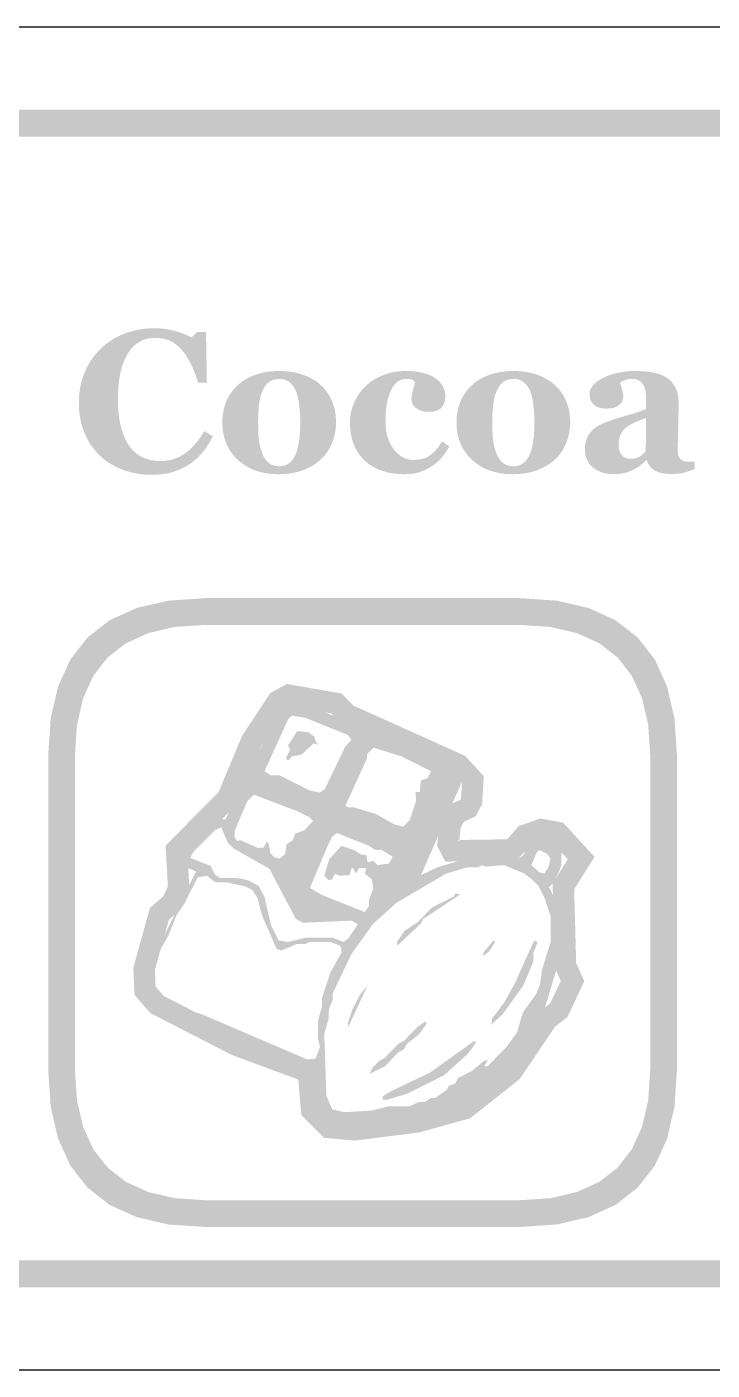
# Model space of a CAD drawing. Header units: millimetres. Extents: x 4 to 272, y 4 to 144.
# Drawn here: x 166.98 to 177.23, y 75.96 to 96.04 of the extents above; entities that cross this region are included whole.
import ezdxf

# ---------------------------------------------------------------- set-up
doc = ezdxf.new("R2010")
doc.units = ezdxf.units.MM
doc.layers.add('CUT', color=1, linetype='Continuous')
doc.layers.add('RASTER', color=7, linetype='Continuous')

msp = doc.modelspace()

# ---------------------------------------------------------------- hatches: boundary and pattern name
at = {"layer": 'RASTER'}
h = msp.add_hatch(color=7, dxfattribs=at)
h.paths.add_polyline_path([(141.2, 92.6), (141.234, 93.116), (141.337, 93.563), (141.509, 93.941), (141.75, 94.25), (142.059, 94.491), (142.438, 94.663), (142.884, 94.766), (143.4, 94.8), (200.6, 94.8), (201.116, 94.766), (201.563, 94.663), (201.941, 94.491), (202.25, 94.25), (202.491, 93.941), (202.663, 93.563), (202.766, 93.116), (202.8, 92.6), (202.8, 79.4), (202.766, 78.884), (202.663, 78.438), (202.491, 78.059), (202.25, 77.75), (201.941, 77.509), (201.563, 77.338), (201.116, 77.234), (200.6, 77.2), (143.4, 77.2), (142.884, 77.234), (142.438, 77.338), (142.059, 77.509), (141.75, 77.75), (141.509, 78.059), (141.337, 78.438), (141.234, 78.884), (141.2, 79.4)])
h.paths.add_polyline_path([(141.6, 92.6), (141.6, 79.4), (141.628, 78.978), (141.712, 78.613), (141.853, 78.303), (142.05, 78.05), (142.303, 77.853), (142.613, 77.712), (142.978, 77.628), (143.4, 77.6), (200.6, 77.6), (201.022, 77.628), (201.388, 77.712), (201.697, 77.853), (201.95, 78.05), (202.147, 78.303), (202.288, 78.613), (202.372, 78.978), (202.4, 79.4), (202.4, 92.6), (202.372, 93.022), (202.288, 93.388), (202.147, 93.697), (201.95, 93.95), (201.697, 94.147), (201.388, 94.288), (201.022, 94.372), (200.6, 94.4), (143.4, 94.4), (142.978, 94.372), (142.613, 94.288), (142.303, 94.147), (142.05, 93.95), (141.853, 93.697), (141.712, 93.388), (141.628, 93.022), (141.6, 92.6)], flags=0)
for points in [[(168.845, 89.344), (168.788, 89.345), (168.732, 89.349), (168.677, 89.355), (168.624, 89.363), (168.571, 89.373), (168.518, 89.386), (168.467, 89.401), (168.417, 89.418), (168.368, 89.438), (168.321, 89.459), (168.275, 89.483), (168.231, 89.509), (168.188, 89.537), (168.147, 89.567), (168.108, 89.599), (168.07, 89.633), (168.035, 89.668), (168.001, 89.706), (167.97, 89.745), (167.94, 89.787), (167.913, 89.83), (167.887, 89.876), (167.863, 89.924), (167.841, 89.973), (167.822, 90.025), (167.805, 90.077), (167.79, 90.131), (167.779, 90.186), (167.77, 90.243), (167.763, 90.3), (167.759, 90.359), (167.758, 90.42), (167.759, 90.479), (167.763, 90.538), (167.77, 90.596), (167.779, 90.652), (167.791, 90.708), (167.805, 90.762), (167.822, 90.815), (167.842, 90.867), (167.864, 90.918), (167.888, 90.967), (167.915, 91.014), (167.943, 91.059), (167.974, 91.103), (168.007, 91.145), (168.042, 91.185), (168.079, 91.224), (168.117, 91.26), (168.157, 91.294), (168.199, 91.325), (168.243, 91.355), (168.289, 91.383), (168.337, 91.408), (168.386, 91.432), (168.438, 91.453), (168.49, 91.472), (168.544, 91.489), (168.599, 91.503), (168.654, 91.514), (168.711, 91.523), (168.768, 91.529), (168.827, 91.533), (168.886, 91.534), (168.928, 91.534), (168.97, 91.532), (169.011, 91.528), (169.051, 91.524), (169.09, 91.518), (169.128, 91.511), (169.165, 91.502), (169.201, 91.493), (169.236, 91.482), (169.269, 91.471), (169.301, 91.46), (169.332, 91.448), (169.361, 91.436), (169.389, 91.424), (169.416, 91.411), (169.441, 91.398), (169.532, 91.479), (169.659, 91.479), (169.672, 90.72), (169.543, 90.72), (169.515, 90.804), (169.486, 90.882), (169.455, 90.954), (169.423, 91.021), (169.389, 91.082), (169.354, 91.137), (169.318, 91.186), (169.28, 91.23), (169.24, 91.268), (169.199, 91.301), (169.155, 91.329), (169.109, 91.352), (169.061, 91.369), (169.011, 91.382), (168.959, 91.39), (168.905, 91.392), (168.838, 91.388), (168.775, 91.377), (168.717, 91.358), (168.662, 91.332), (168.612, 91.297), (168.566, 91.256), (168.524, 91.207), (168.486, 91.15), (168.452, 91.086), (168.423, 91.016), (168.398, 90.94), (168.378, 90.858), (168.362, 90.77), (168.351, 90.676), (168.345, 90.576), (168.342, 90.469), (168.343, 90.409), (168.345, 90.35), (168.349, 90.294), (168.355, 90.24), (168.361, 90.188), (168.37, 90.139), (168.38, 90.092), (168.391, 90.047), (168.404, 90.004), (168.418, 89.963), (168.432, 89.925), (168.448, 89.889), (168.464, 89.855), (168.482, 89.822), (168.5, 89.793), (168.52, 89.765), (168.541, 89.738), (168.564, 89.713), (168.588, 89.69), (168.612, 89.668), (168.638, 89.649), (168.664, 89.631), (168.692, 89.615), (168.72, 89.601), (168.75, 89.589), (168.78, 89.579), (168.811, 89.57), (168.842, 89.562), (168.875, 89.557), (168.908, 89.553), (168.942, 89.55), (168.977, 89.549), (169.027, 89.551), (169.076, 89.556), (169.124, 89.565), (169.17, 89.577), (169.215, 89.593), (169.259, 89.612), (169.301, 89.635), (169.342, 89.661), (169.382, 89.69), (169.42, 89.724), (169.458, 89.76), (169.495, 89.801), (169.531, 89.845), (169.567, 89.892), (169.601, 89.943), (169.634, 89.998), (169.76, 89.921), (169.744, 89.89), (169.728, 89.859), (169.711, 89.829), (169.693, 89.799), (169.675, 89.771), (169.656, 89.743), (169.637, 89.717), (169.617, 89.691), (169.596, 89.666), (169.575, 89.642), (169.553, 89.618), (169.53, 89.596), (169.506, 89.575), (169.482, 89.554), (169.457, 89.534), (169.431, 89.516), (169.401, 89.496), (169.371, 89.478), (169.34, 89.46), (169.309, 89.444), (169.277, 89.429), (169.243, 89.415), (169.21, 89.402), (169.175, 89.39), (169.139, 89.379), (169.102, 89.37), (169.063, 89.362), (169.023, 89.356), (168.98, 89.351), (168.937, 89.347), (168.892, 89.345), (168.845, 89.344)], [(172.628, 89.353), (172.578, 89.354), (172.53, 89.357), (172.482, 89.361), (172.437, 89.368), (172.392, 89.376), (172.35, 89.386), (172.309, 89.399), (172.269, 89.412), (172.231, 89.428), (172.194, 89.445), (172.16, 89.463), (172.127, 89.483), (172.095, 89.503), (172.066, 89.526), (172.038, 89.549), (172.012, 89.574), (171.987, 89.601), (171.964, 89.629), (171.943, 89.658), (171.923, 89.688), (171.905, 89.719), (171.889, 89.752), (171.874, 89.785), (171.861, 89.82), (171.849, 89.856), (171.839, 89.893), (171.83, 89.93), (171.823, 89.969), (171.818, 90.008), (171.814, 90.048), (171.812, 90.088), (171.811, 90.129), (171.812, 90.167), (171.815, 90.205), (171.82, 90.242), (171.826, 90.278), (171.835, 90.314), (171.845, 90.35), (171.858, 90.385), (171.872, 90.42), (171.888, 90.453), (171.905, 90.486), (171.923, 90.518), (171.943, 90.549), (171.965, 90.578), (171.987, 90.607), (172.011, 90.635), (172.037, 90.661), (172.064, 90.687), (172.093, 90.712), (172.124, 90.735), (172.157, 90.757), (172.191, 90.778), (172.226, 90.797), (172.264, 90.815), (172.302, 90.832), (172.343, 90.847), (172.384, 90.86), (172.426, 90.871), (172.47, 90.88), (172.514, 90.887), (172.559, 90.892), (172.606, 90.895), (172.653, 90.896), (172.719, 90.894), (172.781, 90.889), (172.84, 90.881), (172.895, 90.87), (172.946, 90.856), (172.994, 90.838), (173.039, 90.818), (173.08, 90.794), (173.116, 90.767), (173.148, 90.738), (173.175, 90.707), (173.197, 90.674), (173.214, 90.639), (173.227, 90.601), (173.234, 90.561), (173.236, 90.519), (173.235, 90.493), (173.233, 90.469), (173.229, 90.446), (173.222, 90.424), (173.215, 90.403), (173.205, 90.384), (173.194, 90.366), (173.181, 90.349), (173.165, 90.334), (173.148, 90.321), (173.128, 90.31), (173.105, 90.301), (173.08, 90.294), (173.052, 90.289), (173.022, 90.286), (172.989, 90.285), (172.962, 90.286), (172.936, 90.288), (172.911, 90.292), (172.888, 90.298), (172.865, 90.305), (172.844, 90.314), (172.824, 90.325), (172.805, 90.338), (172.788, 90.351), (172.773, 90.366), (172.76, 90.382), (172.749, 90.398), (172.741, 90.416), (172.736, 90.435), (172.732, 90.454), (172.731, 90.475), (172.731, 90.493), (172.732, 90.511), (172.734, 90.529), (172.737, 90.547), (172.74, 90.564), (172.744, 90.582), (172.749, 90.6), (172.754, 90.617), (172.76, 90.634), (172.765, 90.65), (172.769, 90.665), (172.773, 90.679), (172.776, 90.692), (172.779, 90.704), (172.781, 90.715), (172.782, 90.724), (172.778, 90.731), (172.774, 90.737), (172.769, 90.742), (172.764, 90.747), (172.759, 90.752), (172.753, 90.757), (172.747, 90.761), (172.741, 90.765), (172.735, 90.768), (172.727, 90.771), (172.719, 90.773), (172.709, 90.775), (172.699, 90.776), (172.688, 90.778), (172.676, 90.778), (172.664, 90.778), (172.647, 90.778), (172.631, 90.776), (172.616, 90.774), (172.601, 90.771), (172.586, 90.766), (172.571, 90.761), (172.557, 90.755), (172.543, 90.748), (172.53, 90.739), (172.517, 90.729), (172.504, 90.718), (172.491, 90.705), (172.479, 90.691), (172.466, 90.675), (172.454, 90.658), (172.442, 90.639), (172.431, 90.62), (172.421, 90.6), (172.411, 90.577), (172.402, 90.554), (172.393, 90.528), (172.385, 90.501), (172.377, 90.473), (172.37, 90.443), (172.364, 90.411), (172.358, 90.378), (172.353, 90.344), (172.35, 90.307), (172.347, 90.27), (172.344, 90.23), (172.343, 90.19), (172.343, 90.147), (172.345, 90.083), (172.35, 90.023), (172.36, 89.966), (172.373, 89.912), (172.391, 89.861), (172.412, 89.813), (172.436, 89.768), (172.465, 89.727), (172.496, 89.689), (172.529, 89.657), (172.564, 89.629), (172.599, 89.607), (172.637, 89.589), (172.675, 89.577), (172.716, 89.569), (172.757, 89.567), (172.797, 89.568), (172.834, 89.572), (172.87, 89.577), (172.903, 89.585), (172.935, 89.595), (172.964, 89.608), (172.991, 89.623), (173.016, 89.64), (173.04, 89.659), (173.063, 89.68), (173.085, 89.702), (173.107, 89.727), (173.128, 89.754), (173.148, 89.782), (173.168, 89.813), (173.187, 89.845), (173.296, 89.769), (173.285, 89.747), (173.273, 89.725), (173.26, 89.704), (173.247, 89.684), (173.233, 89.663), (173.218, 89.644), (173.203, 89.625), (173.188, 89.606), (173.172, 89.588), (173.155, 89.57), (173.137, 89.553), (173.119, 89.536), (173.1, 89.52), (173.079, 89.504), (173.059, 89.489), (173.037, 89.475), (173.014, 89.46), (172.991, 89.447), (172.967, 89.434), (172.944, 89.422), (172.921, 89.411), (172.897, 89.401), (172.873, 89.392), (172.85, 89.384), (172.825, 89.377), (172.8, 89.37), (172.774, 89.365), (172.747, 89.361), (172.719, 89.357), (172.689, 89.355), (172.659, 89.354), (172.628, 89.353)]]:
    msp.add_hatch(color=7, dxfattribs=at).paths.add_polyline_path(points)
h = msp.add_hatch(color=7, dxfattribs=at)
h.paths.add_polyline_path([(171.38, 90.68), (171.407, 90.654), (171.431, 90.627), (171.454, 90.599), (171.476, 90.569), (171.496, 90.538), (171.514, 90.506), (171.531, 90.473), (171.546, 90.439), (171.559, 90.403), (171.571, 90.367), (171.581, 90.33), (171.589, 90.292), (171.595, 90.254), (171.599, 90.214), (171.602, 90.175), (171.603, 90.134), (171.602, 90.094), (171.6, 90.054), (171.595, 90.015), (171.589, 89.976), (171.581, 89.938), (171.571, 89.9), (171.56, 89.863), (171.547, 89.827), (171.532, 89.792), (171.515, 89.757), (171.497, 89.725), (171.477, 89.693), (171.456, 89.663), (171.433, 89.634), (171.408, 89.606), (171.382, 89.58), (171.352, 89.554), (171.321, 89.528), (171.289, 89.505), (171.255, 89.483), (171.22, 89.463), (171.183, 89.444), (171.145, 89.427), (171.106, 89.412), (171.065, 89.398), (171.023, 89.386), (170.979, 89.376), (170.934, 89.368), (170.887, 89.361), (170.839, 89.357), (170.79, 89.354), (170.739, 89.353), (170.695, 89.354), (170.651, 89.356), (170.609, 89.36), (170.567, 89.366), (170.527, 89.373), (170.487, 89.382), (170.448, 89.392), (170.41, 89.404), (170.373, 89.418), (170.337, 89.433), (170.302, 89.45), (170.268, 89.468), (170.236, 89.489), (170.204, 89.51), (170.174, 89.533), (170.144, 89.558), (170.117, 89.583), (170.091, 89.61), (170.067, 89.638), (170.044, 89.668), (170.023, 89.699), (170.003, 89.731), (169.985, 89.765), (169.968, 89.801), (169.953, 89.837), (169.94, 89.875), (169.929, 89.914), (169.92, 89.954), (169.913, 89.994), (169.908, 90.036), (169.905, 90.079), (169.904, 90.124), (169.905, 90.167), (169.907, 90.209), (169.912, 90.25), (169.918, 90.29), (169.926, 90.328), (169.936, 90.365), (169.947, 90.402), (169.96, 90.436), (169.975, 90.47), (169.992, 90.503), (170.01, 90.535), (170.031, 90.566), (170.053, 90.596), (170.077, 90.625), (170.102, 90.653), (170.129, 90.68), (170.157, 90.705), (170.187, 90.729), (170.218, 90.751), (170.25, 90.771), (170.285, 90.79), (170.32, 90.808), (170.358, 90.824), (170.397, 90.839), (170.437, 90.852), (170.479, 90.864), (170.521, 90.874), (170.565, 90.882), (170.61, 90.888), (170.656, 90.892), (170.703, 90.895), (170.752, 90.896), (170.802, 90.895), (170.851, 90.892), (170.899, 90.888), (170.945, 90.882), (170.989, 90.874), (171.032, 90.864), (171.073, 90.852), (171.113, 90.839), (171.151, 90.824), (171.188, 90.808), (171.224, 90.79), (171.258, 90.771), (171.291, 90.751), (171.322, 90.729), (171.352, 90.705), (171.38, 90.68)])
h.paths.add_polyline_path([(171.005, 89.665), (171.013, 89.686), (171.02, 89.708), (171.027, 89.732), (171.033, 89.756), (171.039, 89.781), (171.044, 89.808), (171.049, 89.836), (171.053, 89.864), (171.057, 89.894), (171.06, 89.925), (171.062, 89.958), (171.065, 89.991), (171.066, 90.026), (171.067, 90.062), (171.068, 90.099), (171.068, 90.137), (171.068, 90.163), (171.067, 90.19), (171.066, 90.218), (171.065, 90.247), (171.063, 90.276), (171.06, 90.307), (171.057, 90.339), (171.054, 90.371), (171.05, 90.403), (171.045, 90.434), (171.041, 90.462), (171.035, 90.489), (171.03, 90.514), (171.023, 90.538), (171.017, 90.559), (171.01, 90.579), (171.001, 90.602), (170.99, 90.623), (170.98, 90.643), (170.968, 90.662), (170.955, 90.679), (170.942, 90.695), (170.927, 90.71), (170.912, 90.724), (170.896, 90.737), (170.879, 90.747), (170.861, 90.756), (170.842, 90.764), (170.822, 90.77), (170.8, 90.774), (170.778, 90.776), (170.755, 90.777), (170.73, 90.776), (170.705, 90.773), (170.683, 90.769), (170.661, 90.763), (170.641, 90.755), (170.622, 90.745), (170.605, 90.733), (170.589, 90.72), (170.574, 90.705), (170.559, 90.689), (170.546, 90.672), (170.534, 90.654), (170.522, 90.635), (170.511, 90.615), (170.502, 90.594), (170.493, 90.572), (170.485, 90.551), (170.478, 90.528), (170.472, 90.505), (170.467, 90.481), (170.462, 90.456), (170.457, 90.431), (170.453, 90.404), (170.45, 90.376), (170.447, 90.348), (170.445, 90.32), (170.443, 90.291), (170.441, 90.262), (170.44, 90.233), (170.439, 90.203), (170.439, 90.173), (170.438, 90.143), (170.439, 90.104), (170.439, 90.066), (170.44, 90.031), (170.441, 89.997), (170.442, 89.965), (170.444, 89.934), (170.446, 89.905), (170.449, 89.878), (170.452, 89.852), (170.456, 89.826), (170.461, 89.8), (170.466, 89.773), (170.473, 89.747), (170.481, 89.721), (170.489, 89.694), (170.499, 89.668), (170.507, 89.646), (170.517, 89.625), (170.528, 89.605), (170.54, 89.587), (170.552, 89.569), (170.566, 89.553), (170.58, 89.538), (170.595, 89.525), (170.611, 89.512), (170.629, 89.501), (170.647, 89.492), (170.667, 89.485), (170.687, 89.479), (170.709, 89.475), (170.731, 89.473), (170.755, 89.472), (170.776, 89.473), (170.797, 89.475), (170.817, 89.479), (170.837, 89.484), (170.855, 89.491), (170.873, 89.499), (170.89, 89.509), (170.906, 89.521), (170.921, 89.534), (170.936, 89.548), (170.949, 89.564), (170.962, 89.581), (170.974, 89.6), (170.985, 89.62), (170.996, 89.642), (171.005, 89.665)], flags=0)
h = msp.add_hatch(color=7, dxfattribs=at)
h.paths.add_polyline_path([(174.881, 90.68), (174.908, 90.654), (174.932, 90.627), (174.955, 90.599), (174.977, 90.569), (174.997, 90.538), (175.015, 90.506), (175.032, 90.473), (175.047, 90.439), (175.06, 90.403), (175.072, 90.367), (175.082, 90.33), (175.09, 90.292), (175.096, 90.254), (175.1, 90.214), (175.103, 90.175), (175.104, 90.134), (175.103, 90.094), (175.1, 90.054), (175.096, 90.015), (175.09, 89.976), (175.082, 89.938), (175.072, 89.9), (175.061, 89.863), (175.048, 89.827), (175.033, 89.792), (175.016, 89.757), (174.998, 89.725), (174.978, 89.693), (174.957, 89.663), (174.934, 89.634), (174.909, 89.606), (174.883, 89.58), (174.853, 89.554), (174.822, 89.528), (174.79, 89.505), (174.756, 89.483), (174.721, 89.463), (174.684, 89.444), (174.646, 89.427), (174.607, 89.412), (174.566, 89.398), (174.524, 89.386), (174.48, 89.376), (174.435, 89.368), (174.388, 89.361), (174.34, 89.357), (174.291, 89.354), (174.24, 89.353), (174.196, 89.354), (174.152, 89.356), (174.11, 89.36), (174.068, 89.366), (174.028, 89.373), (173.988, 89.382), (173.949, 89.392), (173.911, 89.404), (173.874, 89.418), (173.838, 89.433), (173.803, 89.45), (173.769, 89.468), (173.737, 89.489), (173.705, 89.51), (173.674, 89.533), (173.645, 89.558), (173.618, 89.583), (173.592, 89.61), (173.568, 89.638), (173.545, 89.668), (173.524, 89.699), (173.504, 89.731), (173.486, 89.765), (173.469, 89.801), (173.454, 89.837), (173.441, 89.875), (173.43, 89.914), (173.421, 89.954), (173.414, 89.994), (173.409, 90.036), (173.406, 90.079), (173.405, 90.124), (173.406, 90.167), (173.408, 90.209), (173.413, 90.25), (173.419, 90.29), (173.427, 90.328), (173.437, 90.365), (173.448, 90.402), (173.461, 90.436), (173.476, 90.47), (173.493, 90.503), (173.511, 90.535), (173.532, 90.566), (173.554, 90.596), (173.577, 90.625), (173.603, 90.653), (173.63, 90.68), (173.658, 90.705), (173.688, 90.729), (173.719, 90.751), (173.751, 90.771), (173.786, 90.79), (173.821, 90.808), (173.859, 90.824), (173.898, 90.839), (173.938, 90.852), (173.98, 90.864), (174.022, 90.874), (174.066, 90.882), (174.111, 90.888), (174.157, 90.892), (174.204, 90.895), (174.253, 90.896), (174.303, 90.895), (174.352, 90.892), (174.4, 90.888), (174.446, 90.882), (174.49, 90.874), (174.533, 90.864), (174.574, 90.852), (174.614, 90.839), (174.652, 90.824), (174.689, 90.808), (174.725, 90.79), (174.759, 90.771), (174.792, 90.751), (174.823, 90.729), (174.853, 90.705), (174.881, 90.68)])
h.paths.add_polyline_path([(174.506, 89.665), (174.514, 89.686), (174.521, 89.708), (174.528, 89.732), (174.534, 89.756), (174.54, 89.781), (174.545, 89.808), (174.55, 89.836), (174.554, 89.864), (174.558, 89.894), (174.561, 89.925), (174.563, 89.958), (174.565, 89.991), (174.567, 90.026), (174.568, 90.062), (174.569, 90.099), (174.569, 90.137), (174.569, 90.163), (174.568, 90.19), (174.567, 90.218), (174.566, 90.247), (174.564, 90.276), (174.561, 90.307), (174.558, 90.339), (174.555, 90.371), (174.551, 90.403), (174.546, 90.434), (174.542, 90.462), (174.536, 90.489), (174.531, 90.514), (174.524, 90.538), (174.518, 90.559), (174.511, 90.579), (174.502, 90.602), (174.491, 90.623), (174.481, 90.643), (174.469, 90.662), (174.456, 90.679), (174.443, 90.695), (174.428, 90.71), (174.413, 90.724), (174.397, 90.737), (174.38, 90.747), (174.362, 90.756), (174.343, 90.764), (174.323, 90.77), (174.301, 90.774), (174.279, 90.776), (174.256, 90.777), (174.231, 90.776), (174.206, 90.773), (174.184, 90.769), (174.162, 90.763), (174.142, 90.755), (174.123, 90.745), (174.106, 90.733), (174.09, 90.72), (174.074, 90.705), (174.06, 90.689), (174.047, 90.672), (174.034, 90.654), (174.023, 90.635), (174.012, 90.615), (174.003, 90.594), (173.994, 90.572), (173.986, 90.551), (173.979, 90.528), (173.973, 90.505), (173.968, 90.481), (173.963, 90.456), (173.958, 90.431), (173.954, 90.404), (173.951, 90.376), (173.948, 90.348), (173.946, 90.32), (173.944, 90.291), (173.942, 90.262), (173.941, 90.233), (173.94, 90.203), (173.94, 90.173), (173.939, 90.143), (173.94, 90.104), (173.94, 90.066), (173.941, 90.031), (173.942, 89.997), (173.943, 89.965), (173.945, 89.934), (173.947, 89.905), (173.95, 89.878), (173.953, 89.852), (173.957, 89.826), (173.962, 89.8), (173.967, 89.773), (173.974, 89.747), (173.982, 89.721), (173.99, 89.694), (174, 89.668), (174.008, 89.646), (174.018, 89.625), (174.029, 89.605), (174.041, 89.587), (174.053, 89.569), (174.067, 89.553), (174.081, 89.538), (174.096, 89.525), (174.112, 89.512), (174.13, 89.501), (174.148, 89.492), (174.168, 89.485), (174.188, 89.479), (174.21, 89.475), (174.232, 89.473), (174.256, 89.472), (174.277, 89.473), (174.298, 89.475), (174.318, 89.479), (174.338, 89.484), (174.356, 89.491), (174.374, 89.499), (174.391, 89.509), (174.407, 89.521), (174.422, 89.534), (174.437, 89.548), (174.45, 89.564), (174.463, 89.581), (174.475, 89.6), (174.486, 89.62), (174.497, 89.642), (174.506, 89.665)], flags=0)
h = msp.add_hatch(color=7, dxfattribs=at)
h.paths.add_polyline_path([(176.967, 89.431), (176.951, 89.424), (176.934, 89.417), (176.916, 89.411), (176.897, 89.404), (176.878, 89.398), (176.857, 89.391), (176.837, 89.385), (176.815, 89.379), (176.793, 89.374), (176.77, 89.369), (176.748, 89.365), (176.724, 89.362), (176.701, 89.359), (176.677, 89.358), (176.653, 89.356), (176.629, 89.356), (176.585, 89.357), (176.545, 89.359), (176.507, 89.364), (176.473, 89.369), (176.441, 89.377), (176.412, 89.386), (176.386, 89.397), (176.364, 89.41), (176.343, 89.424), (176.325, 89.439), (176.308, 89.456), (176.292, 89.475), (176.279, 89.494), (176.267, 89.516), (176.257, 89.538), (176.248, 89.563), (176.239, 89.563), (176.227, 89.55), (176.215, 89.539), (176.202, 89.527), (176.19, 89.516), (176.178, 89.506), (176.167, 89.496), (176.155, 89.487), (176.143, 89.478), (176.132, 89.469), (176.12, 89.461), (176.108, 89.453), (176.096, 89.445), (176.083, 89.438), (176.07, 89.431), (176.058, 89.424), (176.044, 89.418), (176.027, 89.41), (176.01, 89.403), (175.994, 89.396), (175.977, 89.39), (175.96, 89.384), (175.944, 89.379), (175.928, 89.374), (175.912, 89.37), (175.895, 89.366), (175.877, 89.363), (175.857, 89.361), (175.836, 89.358), (175.812, 89.357), (175.788, 89.356), (175.762, 89.355), (175.734, 89.355), (175.692, 89.356), (175.652, 89.361), (175.613, 89.369), (175.576, 89.38), (175.541, 89.394), (175.507, 89.411), (175.475, 89.431), (175.444, 89.455), (175.416, 89.481), (175.391, 89.509), (175.371, 89.539), (175.354, 89.572), (175.341, 89.606), (175.331, 89.642), (175.326, 89.68), (175.324, 89.721), (175.324, 89.744), (175.325, 89.767), (175.327, 89.788), (175.33, 89.809), (175.334, 89.829), (175.339, 89.848), (175.344, 89.866), (175.35, 89.883), (175.357, 89.899), (175.365, 89.915), (175.373, 89.93), (175.382, 89.945), (175.392, 89.96), (175.402, 89.974), (175.413, 89.988), (175.425, 90.001), (175.436, 90.012), (175.448, 90.023), (175.46, 90.033), (175.472, 90.043), (175.485, 90.053), (175.499, 90.062), (175.512, 90.07), (175.527, 90.078), (175.541, 90.086), (175.556, 90.093), (175.572, 90.101), (175.587, 90.108), (175.603, 90.115), (175.62, 90.122), (175.636, 90.129), (175.653, 90.135), (175.687, 90.147), (175.723, 90.16), (175.76, 90.172), (175.798, 90.185), (175.839, 90.197), (175.881, 90.21), (175.924, 90.223), (175.97, 90.236), (176.014, 90.249), (176.056, 90.261), (176.094, 90.273), (176.129, 90.285), (176.162, 90.296), (176.191, 90.308), (176.216, 90.318), (176.239, 90.329), (176.239, 90.469), (176.239, 90.479), (176.239, 90.489), (176.238, 90.5), (176.238, 90.512), (176.237, 90.524), (176.236, 90.537), (176.235, 90.551), (176.233, 90.566), (176.232, 90.581), (176.23, 90.595), (176.227, 90.608), (176.224, 90.621), (176.221, 90.634), (176.217, 90.645), (176.213, 90.657), (176.208, 90.667), (176.203, 90.679), (176.197, 90.69), (176.19, 90.7), (176.182, 90.71), (176.174, 90.72), (176.165, 90.729), (176.155, 90.738), (176.144, 90.746), (176.133, 90.754), (176.12, 90.76), (176.107, 90.766), (176.093, 90.77), (176.078, 90.774), (176.062, 90.776), (176.046, 90.778), (176.028, 90.778), (176.013, 90.778), (175.997, 90.777), (175.983, 90.776), (175.969, 90.774), (175.956, 90.771), (175.944, 90.768), (175.932, 90.764), (175.921, 90.76), (175.91, 90.756), (175.9, 90.751), (175.891, 90.746), (175.882, 90.742), (175.873, 90.737), (175.865, 90.732), (175.858, 90.728), (175.851, 90.723), (175.852, 90.715), (175.854, 90.706), (175.857, 90.696), (175.859, 90.686), (175.863, 90.674), (175.867, 90.662), (175.871, 90.648), (175.876, 90.633), (175.881, 90.618), (175.885, 90.604), (175.888, 90.589), (175.891, 90.574), (175.894, 90.56), (175.895, 90.546), (175.896, 90.532), (175.896, 90.518), (175.896, 90.511), (175.896, 90.504), (175.895, 90.497), (175.893, 90.49), (175.891, 90.482), (175.889, 90.473), (175.886, 90.465), (175.883, 90.455), (175.88, 90.446), (175.876, 90.438), (175.872, 90.43), (175.867, 90.422), (175.862, 90.415), (175.857, 90.408), (175.851, 90.402), (175.845, 90.396), (175.837, 90.389), (175.828, 90.382), (175.819, 90.376), (175.81, 90.37), (175.8, 90.365), (175.79, 90.36), (175.78, 90.355), (175.77, 90.351), (175.759, 90.347), (175.746, 90.344), (175.732, 90.341), (175.717, 90.339), (175.7, 90.337), (175.682, 90.336), (175.663, 90.335), (175.642, 90.335), (175.612, 90.335), (175.584, 90.338), (175.558, 90.343), (175.534, 90.349), (175.511, 90.358), (175.491, 90.368), (175.472, 90.38), (175.456, 90.394), (175.441, 90.409), (175.428, 90.426), (175.417, 90.443), (175.408, 90.462), (175.401, 90.482), (175.397, 90.503), (175.394, 90.525), (175.393, 90.548), (175.394, 90.569), (175.397, 90.588), (175.402, 90.608), (175.409, 90.626), (175.418, 90.644), (175.429, 90.662), (175.442, 90.679), (175.458, 90.696), (175.475, 90.712), (175.492, 90.727), (175.511, 90.741), (175.53, 90.755), (175.55, 90.768), (175.572, 90.781), (175.594, 90.792), (175.617, 90.803), (175.64, 90.814), (175.665, 90.824), (175.69, 90.833), (175.716, 90.842), (175.743, 90.851), (175.771, 90.858), (175.8, 90.865), (175.829, 90.871), (175.859, 90.877), (175.888, 90.882), (175.917, 90.886), (175.945, 90.89), (175.972, 90.892), (175.999, 90.894), (176.026, 90.895), (176.052, 90.896), (176.087, 90.895), (176.121, 90.895), (176.155, 90.893), (176.188, 90.891), (176.22, 90.889), (176.252, 90.886), (176.282, 90.883), (176.313, 90.879), (176.342, 90.874), (176.37, 90.868), (176.398, 90.861), (176.425, 90.853), (176.452, 90.844), (176.477, 90.833), (176.502, 90.822), (176.526, 90.809), (176.548, 90.796), (176.569, 90.781), (176.589, 90.764), (176.608, 90.746), (176.625, 90.727), (176.642, 90.706), (176.657, 90.684), (176.671, 90.66), (176.683, 90.635), (176.694, 90.608), (176.703, 90.579), (176.711, 90.548), (176.717, 90.516), (176.721, 90.481), (176.723, 90.445), (176.724, 90.406), (176.724, 90.364), (176.724, 90.32), (176.723, 90.274), (176.722, 90.225), (176.722, 90.175), (176.72, 90.123), (176.719, 90.07), (176.718, 90.014), (176.716, 89.959), (176.715, 89.91), (176.714, 89.865), (176.713, 89.826), (176.712, 89.791), (176.711, 89.761), (176.711, 89.735), (176.711, 89.715), (176.711, 89.699), (176.712, 89.684), (176.714, 89.669), (176.716, 89.656), (176.719, 89.643), (176.722, 89.632), (176.726, 89.621), (176.731, 89.611), (176.736, 89.602), (176.742, 89.593), (176.749, 89.585), (176.756, 89.578), (176.764, 89.571), (176.772, 89.565), (176.782, 89.559), (176.792, 89.554), (176.798, 89.551), (176.806, 89.549), (176.814, 89.546), (176.824, 89.544), (176.834, 89.543), (176.845, 89.542), (176.857, 89.541), (176.87, 89.54), (176.883, 89.539), (176.896, 89.539), (176.909, 89.539), (176.921, 89.538), (176.933, 89.538), (176.945, 89.538), (176.956, 89.538), (176.967, 89.538)])
h.paths.add_polyline_path([(176.239, 90.194), (176.219, 90.187), (176.198, 90.18), (176.178, 90.172), (176.158, 90.164), (176.137, 90.156), (176.117, 90.148), (176.097, 90.139), (176.077, 90.13), (176.057, 90.121), (176.038, 90.112), (176.02, 90.103), (176.003, 90.093), (175.987, 90.084), (175.972, 90.074), (175.958, 90.065), (175.945, 90.055), (175.932, 90.044), (175.919, 90.033), (175.907, 90.021), (175.896, 90.008), (175.886, 89.995), (175.877, 89.98), (175.868, 89.966), (175.86, 89.95), (175.853, 89.934), (175.846, 89.917), (175.841, 89.899), (175.837, 89.881), (175.833, 89.862), (175.831, 89.842), (175.83, 89.821), (175.829, 89.8), (175.83, 89.772), (175.832, 89.747), (175.836, 89.723), (175.842, 89.701), (175.849, 89.682), (175.858, 89.664), (175.869, 89.648), (175.881, 89.634), (175.894, 89.622), (175.909, 89.612), (175.924, 89.603), (175.939, 89.596), (175.956, 89.59), (175.973, 89.586), (175.991, 89.584), (176.009, 89.583), (176.029, 89.584), (176.048, 89.585), (176.066, 89.588), (176.083, 89.591), (176.099, 89.596), (176.114, 89.602), (176.128, 89.608), (176.142, 89.616), (176.155, 89.625), (176.167, 89.634), (176.179, 89.643), (176.191, 89.653), (176.202, 89.663), (176.213, 89.674), (176.223, 89.686), (176.233, 89.697)], flags=0)
h = msp.add_hatch(color=7, dxfattribs=at)
h.paths.add_polyline_path([(167.3, 85.15), (167.337, 85.701), (167.447, 86.178), (167.63, 86.582), (167.888, 86.913), (168.218, 87.17), (168.622, 87.353), (169.099, 87.463), (169.65, 87.5), (174.35, 87.5), (174.901, 87.463), (175.378, 87.353), (175.782, 87.17), (176.112, 86.913), (176.37, 86.582), (176.553, 86.178), (176.663, 85.701), (176.7, 85.15), (176.7, 80.45), (176.663, 79.899), (176.553, 79.422), (176.37, 79.018), (176.112, 78.688), (175.782, 78.43), (175.378, 78.247), (174.901, 78.137), (174.35, 78.1), (169.65, 78.1), (169.099, 78.137), (168.622, 78.247), (168.218, 78.43), (167.888, 78.688), (167.63, 79.018), (167.447, 79.422), (167.337, 79.899), (167.3, 80.45)])
h.paths.add_polyline_path([(167.7, 85.15), (167.7, 80.45), (167.73, 79.993), (167.822, 79.597), (167.974, 79.262), (168.188, 78.988), (168.462, 78.774), (168.797, 78.622), (169.193, 78.53), (169.65, 78.5), (174.35, 78.5), (174.807, 78.53), (175.203, 78.622), (175.538, 78.774), (175.813, 78.988), (176.026, 79.262), (176.178, 79.597), (176.27, 79.993), (176.3, 80.45), (176.3, 85.15), (176.27, 85.607), (176.178, 86.003), (176.026, 86.338), (175.813, 86.613), (175.538, 86.826), (175.203, 86.978), (174.807, 87.07), (174.35, 87.1), (169.65, 87.1), (169.193, 87.07), (168.797, 86.978), (168.462, 86.826), (168.188, 86.613), (167.974, 86.338), (167.822, 86.003), (167.73, 85.607), (167.7, 85.15)], flags=0)
h = msp.add_hatch(color=7, dxfattribs=at)
h.paths.add_polyline_path([(170.87, 86.217), (171.688, 86.074), (171.86, 85.896), (173.534, 85.142), (173.813, 84.838), (173.787, 84.423), (173.692, 84.239), (173.515, 84.158), (173.466, 84.067), (173.443, 83.859), (173.43, 83.885), (174.16, 83.895), (174.335, 84.093), (174.66, 84.207), (174.998, 84.145), (175.467, 83.633), (175.163, 83.146), (175.193, 82.046), (175.315, 81.775), (175.064, 81.24), (174.875, 81.091), (174.348, 80.31), (173.608, 79.725), (172.841, 79.512), (171.877, 79.391), (171.422, 79.433), (171.084, 79.77), (171.041, 80.289), (171.029, 80.307), (170.044, 80.672), (168.828, 81.297), (168.592, 81.566), (168.572, 81.976), (168.822, 82.871), (169.02, 83.042), (169.089, 83.195), (169.055, 83.801), (169.846, 84.599), (170.197, 85.439), (170.62, 86.082)])
h.paths.add_polyline_path([(170.924, 85.883), (170.843, 85.839), (170.481, 85.288), (170.117, 84.418), (169.382, 83.677), (169.412, 83.135), (169.283, 82.846), (169.104, 82.692), (168.894, 81.94), (168.906, 81.693), (169.028, 81.553), (170.174, 80.965), (171.238, 80.571), (171.353, 80.397), (171.394, 79.914), (171.567, 79.741), (171.871, 79.712), (172.778, 79.827), (173.46, 80.016), (174.111, 80.53), (174.638, 81.312), (174.806, 81.444), (174.963, 81.778), (174.875, 81.973), (174.841, 83.234), (175.067, 83.596), (174.834, 83.85), (174.686, 83.877), (174.52, 83.819), (174.306, 83.577), (173.236, 83.562), (173.114, 83.798), (173.155, 84.164), (173.284, 84.405), (173.459, 84.484), (173.472, 84.51), (173.485, 84.722), (173.342, 84.877), (171.672, 85.629), (171.53, 85.777), (170.924, 85.883)], flags=0)
h = msp.add_hatch(color=7, dxfattribs=at)
h.paths.add_polyline_path([(170.894, 85.957), (171.012, 85.967), (171.332, 85.839), (173.055, 85.105), (173.384, 84.923), (173.47, 84.722), (172.873, 83.359), (173.119, 83.477), (173.661, 83.637), (174.076, 83.669), (174.332, 83.605), (174.405, 83.659), (174.482, 83.838), (174.555, 83.892), (174.747, 83.892), (174.916, 83.806), (174.97, 83.701), (174.97, 83.509), (174.938, 83.414), (174.852, 83.244), (174.788, 83.181), (174.938, 82.871), (174.97, 82.711), (174.97, 82.36), (174.938, 82.296), (174.906, 81.977), (174.715, 81.339), (174.565, 81.042), (174.246, 80.595), (173.894, 80.244), (173.607, 80.053), (173.247, 79.871), (172.927, 79.775), (172.608, 79.743), (172.544, 79.711), (172.353, 79.711), (172.034, 79.647), (171.587, 79.647), (171.418, 79.733), (171.3, 79.935), (171.3, 80.445), (171.277, 80.487), (170.374, 80.86), (169.458, 81.285), (169.512, 81.307), (169.608, 81.275), (171.172, 80.605), (171.29, 80.614), (171.332, 80.701), (171.363, 80.796), (171.332, 80.924), (171.332, 81.179), (171.395, 81.403), (171.395, 81.53), (171.523, 81.913), (171.683, 82.201), (171.683, 82.264), (171.66, 82.306), (171.523, 82.36), (171.204, 82.36), (171.14, 82.328), (171.012, 82.328), (170.789, 82.233), (170.715, 82.255), (170.502, 82.743), (170.428, 83.021), (170.352, 83.136), (170.246, 83.19), (169.959, 83.254), (169.799, 83.254), (169.672, 83.35), (169.535, 83.327), (169.33, 82.925), (169.215, 82.753), (169.097, 82.456), (168.97, 82.233), (168.906, 82.073), (168.906, 81.977), (168.842, 81.85), (168.842, 81.754), (168.896, 81.648), (168.992, 81.553), (169.439, 81.317), (169.321, 81.339), (168.96, 81.521), (168.864, 81.617), (168.81, 81.722), (168.81, 81.913), (168.906, 82.201), (169.512, 83.414), (169.311, 83.5), (169.289, 83.669), (169.426, 83.851), (169.49, 83.883), (169.694, 84.093), (169.873, 84.202), (169.949, 84.189), (170.747, 85.817), (170.811, 85.913)])
h.paths.add_polyline_path([(170.948, 85.744), (170.894, 85.702), (170.534, 84.914), (170.629, 84.85), (170.757, 84.85), (171.204, 84.626), (171.363, 84.594), (171.437, 84.649), (171.737, 85.274), (171.833, 85.383), (171.778, 85.456), (171.14, 85.712)], flags=0)
h.paths.add_polyline_path([(171.022, 85.511), (171.181, 85.498), (171.277, 85.434), (171.309, 85.338), (171.354, 85.306), (171.268, 85.329), (171.086, 85.159), (170.948, 85.137), (170.885, 85.073), (170.853, 85.105), (170.917, 85.233), (170.885, 85.297)], flags=0)
h.paths.add_polyline_path([(172.161, 85.265), (172.066, 85.169), (172.066, 85.105), (171.746, 84.403), (171.778, 84.371), (171.874, 84.371), (172.193, 84.275), (172.481, 84.116), (172.608, 84.084), (172.704, 84.18), (172.8, 84.467), (172.79, 84.604), (172.854, 84.604), (172.873, 84.776), (172.969, 84.808), (173.023, 84.914), (172.576, 85.137)], flags=0)
h.paths.add_polyline_path([(170.374, 84.563), (170.278, 84.467), (170.087, 84.02), (170.087, 83.924), (170.128, 83.87), (170.173, 83.883), (170.438, 83.765), (170.524, 83.774), (170.565, 83.86), (170.597, 83.828), (170.62, 83.691), (170.684, 83.627), (170.757, 83.605), (170.843, 83.678), (170.862, 83.819), (170.958, 83.883), (170.99, 83.978), (171.13, 84.03), (171.258, 84.17), (171.213, 84.221), (171.044, 84.307)], flags=0)
h.paths.add_polyline_path([(169.886, 84.074), (169.79, 84.03), (169.471, 83.71), (169.426, 83.615), (169.726, 83.5), (169.79, 83.372), (169.863, 83.318), (170.119, 83.318), (170.278, 83.286), (170.447, 83.2), (170.534, 83.031), (170.629, 82.616), (170.747, 82.383), (170.885, 82.36), (171.14, 82.424), (171.555, 82.424), (171.715, 82.36), (171.788, 82.415), (171.928, 82.625), (171.842, 82.679), (171.108, 82.648), (171.003, 82.702), (170.607, 83.455), (170.077, 83.755), (169.981, 83.851)], flags=0)
h.paths.add_polyline_path([(171.619, 83.988), (171.545, 83.934), (171.491, 83.828), (171.213, 83.168), (171.395, 83.062), (172.034, 82.807), (172.098, 82.903), (172.098, 82.999), (172.161, 83.158), (172.139, 83.295), (172.034, 83.382), (172.056, 83.468), (171.948, 83.468), (171.906, 83.382), (171.842, 83.477), (171.801, 83.359), (171.651, 83.35), (171.587, 83.382), (171.545, 83.295), (171.491, 83.286), (171.427, 83.35), (171.501, 83.595), (171.683, 83.797), (171.874, 83.733), (171.97, 83.669), (172.056, 83.659), (172.075, 83.551), (172.161, 83.573), (172.225, 83.509), (172.394, 83.532), (172.449, 83.637), (172.289, 83.733), (172.193, 83.733), (172.098, 83.797)], flags=0)
h.paths.add_polyline_path([(174.651, 83.733), (174.609, 83.71), (174.523, 83.509), (174.641, 83.404), (174.715, 83.382), (174.779, 83.477), (174.811, 83.605), (174.756, 83.678)], flags=0)
h.paths.add_polyline_path([(173.789, 83.509), (173.725, 83.477), (173.566, 83.477), (173.247, 83.382), (172.503, 82.944), (172.152, 82.625), (171.833, 82.178), (171.555, 81.594), (171.555, 81.498), (171.491, 81.339), (171.491, 81.211), (171.427, 80.988), (171.459, 80.062), (171.545, 79.861), (171.724, 79.816), (172.129, 79.839), (172.385, 79.903), (172.704, 79.903), (172.832, 79.966), (172.927, 79.966), (173.023, 80.03), (173.087, 80.03), (173.256, 80.148), (173.288, 80.212), (173.384, 80.244), (173.428, 80.327), (173.639, 80.436), (173.811, 80.582), (173.875, 80.595), (173.821, 80.509), (173.863, 80.499), (174.15, 80.787), (174.309, 81.01), (174.396, 81.307), (174.597, 81.585), (174.651, 81.722), (174.683, 81.945), (174.811, 82.36), (174.811, 82.743), (174.724, 83.008), (174.629, 83.2), (174.533, 83.295), (174.405, 83.391), (174.108, 83.509), (173.843, 83.487)], flags=0)
h.paths.add_polyline_path([(173.384, 83.085), (173.46, 83.072), (172.905, 82.702), (172.873, 82.638), (172.522, 82.306), (172.512, 82.36), (172.631, 82.529), (172.822, 82.657), (173.045, 82.881), (173.365, 83.04)], flags=0)
h.paths.add_polyline_path([(173.958, 82.383), (173.981, 82.36), (173.894, 82.223), (173.799, 82.146), (173.811, 82.21)], flags=0)
h.paths.add_polyline_path([(174.565, 82.383), (174.619, 82.36), (174.555, 82.201), (174.555, 82.073), (174.405, 81.712), (174.099, 81.285), (173.926, 81.125), (173.939, 81.221), (174.118, 81.457), (174.277, 81.744)], flags=0)
h.paths.add_polyline_path([(172.075, 81.712), (171.788, 81.093), (171.778, 81.147), (171.842, 81.339), (171.96, 81.572)], flags=0)
h.paths.add_polyline_path([(172.937, 81.17), (172.959, 81.147), (172.937, 81.106), (172.841, 80.978), (172.662, 80.838), (172.618, 80.755), (172.535, 80.71), (172.331, 80.499), (172.107, 80.391), (172.152, 80.487), (172.248, 80.582), (172.331, 80.627), (172.535, 80.838), (172.618, 80.882), (172.822, 81.093)], flags=0)
h.paths.add_polyline_path([(173.671, 80.882), (173.693, 80.86), (173.671, 80.819), (173.575, 80.691), (173.224, 80.372), (172.672, 80.094), (172.353, 79.998), (172.299, 80.008), (172.299, 80.053), (172.439, 80.136), (173.001, 80.404)], flags=0)

# ---------------------------------------------------------------- linework, layer by layer
at = {"layer": 'CUT'}
for points in [[(142.999, 96.04), (201.001, 96.04)], [(201.001, 75.96), (142.999, 75.96)]]:
    msp.add_lwpolyline(points, dxfattribs=at)

doc.saveas('drawing.dxf')
